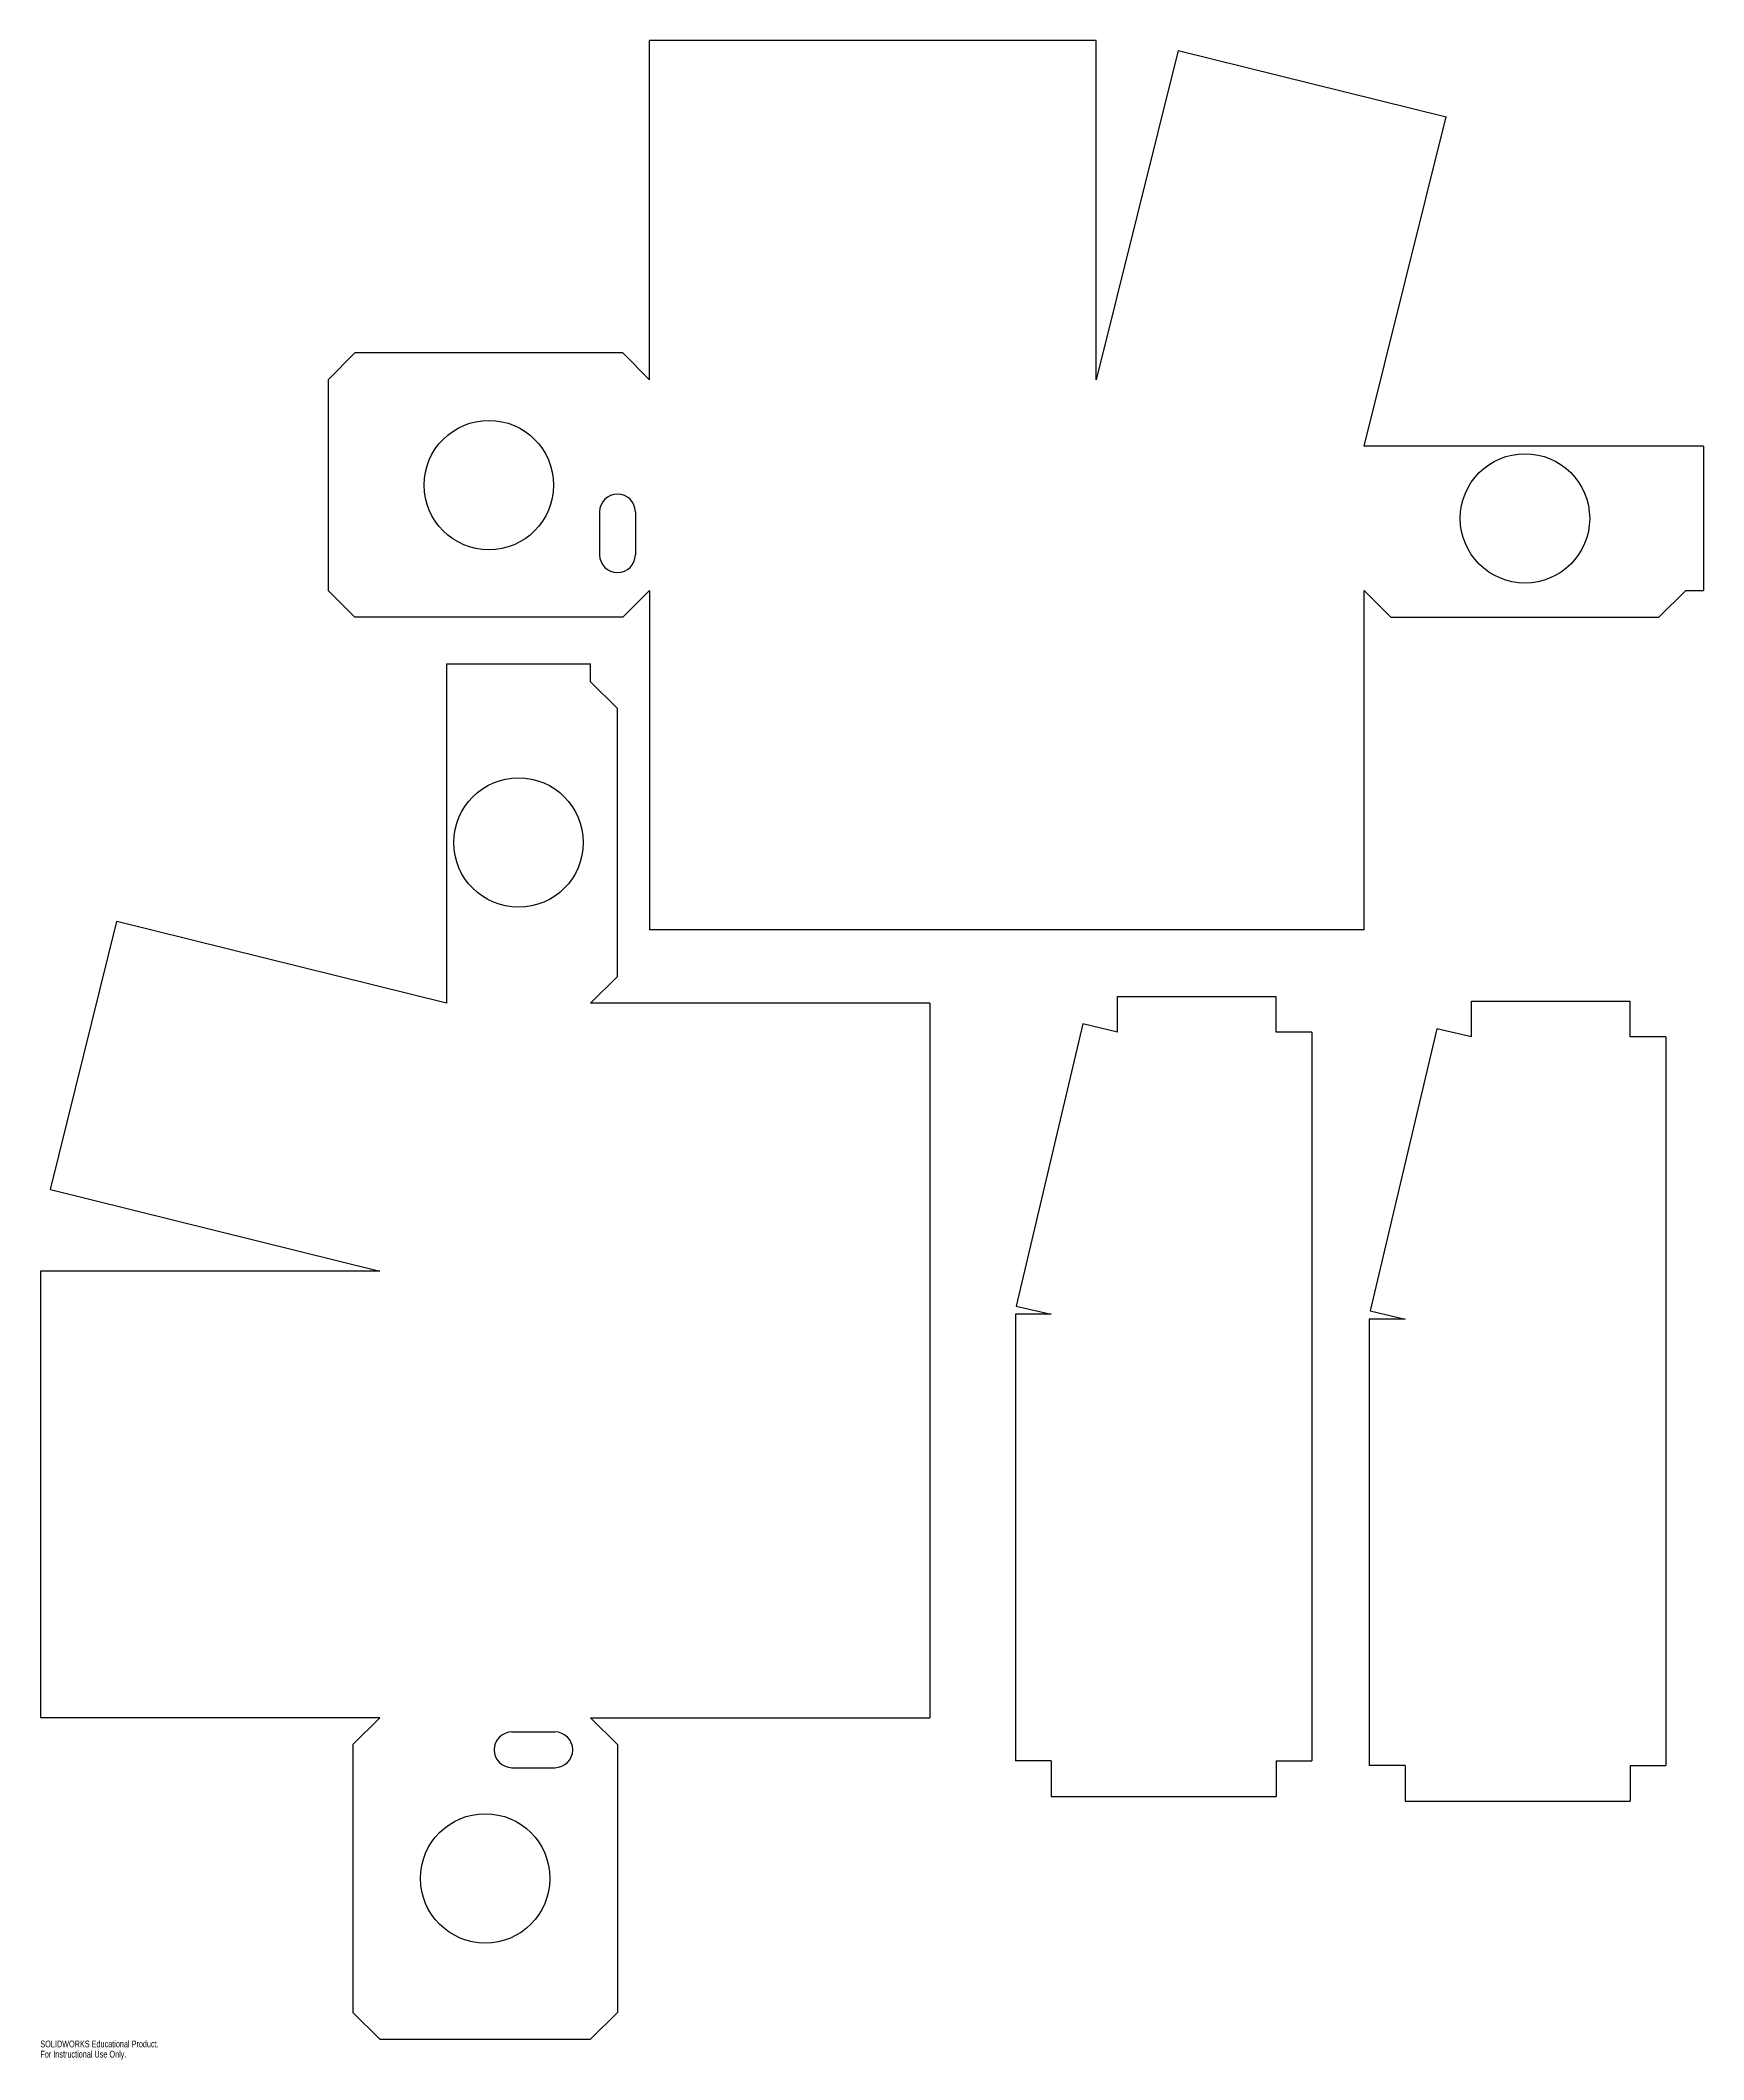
# Model space of a CAD drawing. Header units: inches. Extents: x -14.5 to 32.1, y -80.7 to -24.2.
import ezdxf

# ---------------------------------------------------------------- set-up
doc = ezdxf.new("R2010")
doc.units = ezdxf.units.IN
doc.header["$MEASUREMENT"] = 0
doc.styles.add('SLDTEXTSTYLE0', font='TXT', dxfattribs={"width": 0.7})

msp = doc.modelspace()

# ---------------------------------------------------------------- linework, layer by layer
at = {"color": 7, "linetype": 'Continuous', "lineweight": 25}
for p, q in [((15.092, -24.173), (2.592, -24.173)), ((2.592, -33.673), (2.592, -24.173)), ((15.092, -33.673), (15.092, -24.173)), ((17.382, -24.453), (15.092, -33.673)), ((17.382, -24.453), (24.882, -26.315)), ((22.592, -35.535), (24.882, -26.315)), ((-5.658, -32.923), (-6.408, -33.673)), ((1.842, -32.923), (-5.658, -32.923)), ((2.592, -33.673), (1.842, -32.923)), ((-6.408, -33.673), (-6.408, -39.573)), ((32.092, -35.535), (22.592, -35.535)), ((32.092, -35.535), (32.092, -39.573)), ((1.192, -37.373), (1.192, -38.573)), ((2.192, -37.373), (2.192, -38.573)), ((-5.658, -40.323), (-6.408, -39.573)), ((2.592, -39.573), (1.842, -40.323)), ((2.592, -39.573), (2.592, -49.073)), ((22.592, -39.573), (23.342, -40.323)), ((22.592, -49.073), (22.592, -39.573)), ((30.842, -40.323), (31.592, -39.573)), ((31.592, -39.573), (32.092, -39.573)), ((1.842, -40.323), (-5.658, -40.323)), ((23.342, -40.323), (30.842, -40.323)), ((-3.098, -41.63), (-3.098, -51.13)), ((-3.098, -41.63), (0.939, -41.63)), ((0.939, -42.13), (0.939, -41.63)), ((1.689, -42.88), (0.939, -42.13)), ((1.689, -50.38), (1.689, -42.88)), ((-14.181, -56.34), (-12.318, -48.84)), ((-3.098, -51.13), (-12.318, -48.84)), ((22.592, -49.073), (2.592, -49.073)), ((0.939, -51.13), (1.689, -50.38)), ((10.439, -51.13), (0.939, -51.13)), ((10.439, -51.13), (10.439, -71.13)), ((15.688, -50.938), (20.128, -50.938)), ((15.688, -51.938), (15.688, -50.938)), ((20.128, -51.938), (20.128, -50.938)), ((25.595, -52.072), (25.595, -51.072)), ((25.595, -51.072), (30.035, -51.072)), ((30.035, -52.072), (30.035, -51.072)), ((14.715, -51.709), (12.855, -59.609)), ((15.688, -51.938), (14.715, -51.709)), ((21.128, -51.938), (20.128, -51.938)), ((21.128, -51.938), (21.128, -72.338)), ((24.622, -51.842), (22.762, -59.742)), ((25.595, -52.072), (24.622, -51.842)), ((31.035, -52.072), (30.035, -52.072)), ((31.035, -52.072), (31.035, -72.472)), ((-14.181, -56.34), (-4.961, -58.63)), ((-14.461, -58.63), (-14.461, -71.13)), ((-4.961, -58.63), (-14.461, -58.63)), ((12.828, -59.838), (12.828, -72.338)), ((13.828, -59.838), (12.828, -59.838)), ((12.855, -59.609), (13.828, -59.838)), ((22.762, -59.742), (23.735, -59.972)), ((22.735, -59.972), (22.735, -72.472)), ((23.735, -59.972), (22.735, -59.972)), ((-4.961, -71.13), (-14.461, -71.13)), ((-4.961, -71.13), (-5.711, -71.88)), ((0.939, -71.13), (10.439, -71.13)), ((0.939, -71.13), (1.689, -71.88)), ((-1.261, -71.53), (-0.061, -71.53)), ((-5.711, -71.88), (-5.711, -79.38)), ((1.689, -71.88), (1.689, -79.38)), ((13.828, -72.338), (12.828, -72.338)), ((13.828, -72.338), (13.828, -73.338)), ((20.128, -72.338), (21.128, -72.338)), ((20.128, -72.338), (20.128, -73.338)), ((-1.261, -72.53), (-0.061, -72.53)), ((23.735, -72.472), (22.735, -72.472)), ((23.735, -72.472), (23.735, -73.472)), ((30.035, -72.472), (31.035, -72.472)), ((30.035, -72.472), (30.035, -73.472)), ((13.828, -73.338), (20.128, -73.338)), ((23.735, -73.472), (30.035, -73.472)), ((-5.711, -79.38), (-4.961, -80.13)), ((1.689, -79.38), (0.939, -80.13)), ((-4.961, -80.13), (0.939, -80.13))]:
    msp.add_line(p, q, dxfattribs=at)
for centre in [(-1.908, -36.623), (27.092, -37.555), (-1.078, -46.63), (-2.011, -75.63)]:
    msp.add_circle(centre, 1.811, dxfattribs=at)
for centre, start, end in [((1.692, -37.373), 0, 180), ((1.692, -38.573), 180, 0), ((-1.261, -72.03), 90, 270), ((-0.061, -72.03), 270, 90)]:
    msp.add_arc(centre, 0.5, start, end, dxfattribs=at)

# ---------------------------------------------------------------- texts
at = {"color": 7, "linetype": 'Continuous', "char_height": 0.1903, "attachment_point": 1, "style": 'SLDTEXTSTYLE0'}
for s, insert in [('SOLIDWORKS Educational Product.', (-14.461, -80.17)), ('For Instructional Use Only.', (-14.461, -80.455))]:
    msp.add_mtext(s, dxfattribs=dict(at, insert=insert))

doc.saveas('drawing.dxf')
